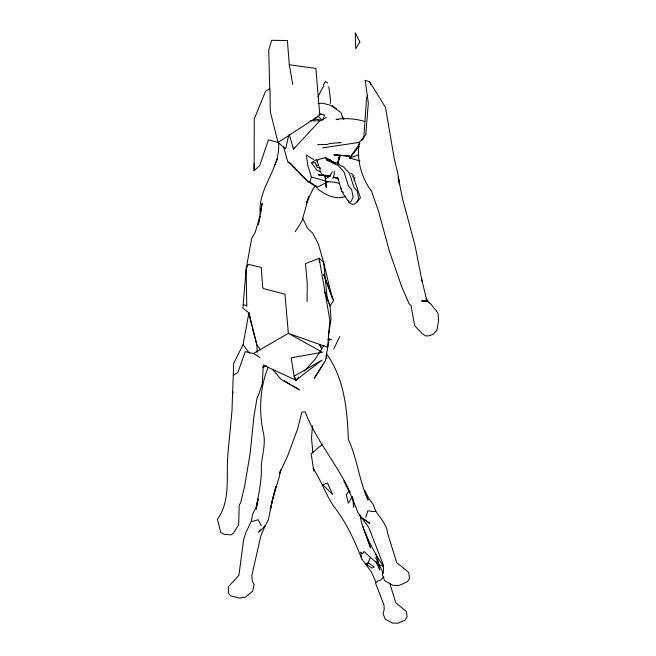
<?xml version="1.0" encoding="UTF-8"?>
<svg xmlns="http://www.w3.org/2000/svg" width="656" height="656" viewBox="0 0 656 656"><rect width="100%" height="100%" fill="white"/><g stroke="black" fill="none" stroke-linecap="round" stroke-linejoin="round"><path stroke-width="0.98" d="M260.35 214.381C256.914 188.354 281.358 168.133 278.464 142.131M307.09 301.588L307.287 283.548L305.475 263.614L319.169 258.284L323.638 262.457L331.969 297.217L333.633 300.473L330.058 305.999L331.034 319.201L328.303 336.372M323.662 87.092L323.687 84.345L325.565 81.516L327.59 83.066M288.779 135.07L285.647 148.846L278.037 142.5L268.435 139.818L259.653 165.689L254.126 170.609L254.2 163.451M232.79 392.099L232.609 393.985L233.692 363.26L243.081 344.687L248.919 312.871L242.884 308.172L246.131 269.091L251.584 238.62L255.053 232.609L260.055 216.324M232.642 391.55L231.994 410.763L228.124 451.582C225.533 474.173 231.552 499.659 217.398 519.347L220.81 532.508L224.565 534.386L231.01 534.853L233.315 533.41L238.669 524.833L239.235 505.079L240.727 502.586L244.713 485.793L250.19 453.075L253.97 415.945L257.095 397.741L258.333 395.642L262.302 383.498L263.302 365.105L295.987 380.209L321.883 360.201L294.126 376.232L295.881 380.226M328.697 176.087L322.244 174.529L319.939 171.396L320.112 168.067L319.201 166.788M363.801 137.768L366.573 97.769L367.795 95.145M312.518 425.81L311.51 437.659L312.805 452.656M426.064 301.047L426.966 301.071L430.213 303.392L437.987 313.002L438.602 320.218L436.937 330.321L433.173 334.199L429.368 335.749L425.646 335.954L422.316 333.715L414.674 325.778L411.066 305.622L409.016 303.564L401.792 286.951L389.484 251.478L378.446 210.953L371.517 191.232C361.267 177.571 356.347 159.293 359.373 142.377L365.786 134.792L368.303 103.09L365.146 80.27L369.779 81.967L385.474 107.338L394.199 158.367L398.028 174.455L399.578 184.795L398.233 177.251L402.595 198.981L415.076 245.574L422.243 282.219M354.896 177.341L354.101 180.687M260.498 214.356L262.105 203.294L258.251 224.754L260.137 216.3M329.32 338.201L325.417 360.775L314.273 378.364L322.793 364.777M272.453 499.733L268.329 520.077L265.122 525.874L260.768 536.091L251.83 575.591L252.175 580.527L254.093 584.84L252.617 591.195L245.524 597.099L239.309 598.116L230.486 595.771L228.313 592.778L228.427 586.71L238.94 575.205L243.622 539.486L245.779 532.746L251.363 521.167L252.527 514.32L255.832 507.875L258.152 498.896L256.234 509.212C258.021 494.927 262.146 481.061 261.244 466.547C262.072 454.641 266.352 443.251 263.04 431.263C258.841 409.967 259.907 387.548 268.14 367.319M315.815 117.424L315.454 119.384L316.938 119.203L320.702 120.278M339.013 157.907L337.881 162.811L339.578 155.39M337.774 164.271L339.644 155.316M280.784 469.647L279.12 477.412L272.666 498.847L275.979 486.35L270.223 509.769L272.445 499.839M339.136 157.62L337.619 164.533L339.037 158.03M280.186 471.32L279.735 473.214L287.927 455.174L297.75 428.557L301.858 412.116L305.212 411.837C316.159 441.053 337.537 464.259 350.132 492.558M317.102 161.942L317.955 159.613L325.622 157.686L331.059 160.097L331.92 161.532M313.781 159.605L306.311 154.996L307.844 165.607L311.37 176.989L309.78 182.565L316.889 187.239L328.131 181.761L334.462 182.122L339.242 183.418M365.72 517.313L367.868 510.827L373.92 511.623L375.765 511.122C380.095 517.969 386.876 524.538 387.557 533.041L396.667 562.627L408.704 572.36L409.524 578.379L407.335 581.733L399.184 585.431L393.026 585.398L384.637 580.708L382.325 574.64L383.53 570.064L383.366 565.095L368.762 527.399L358.061 512.828L352.813 499.314L344.006 480.807L347.311 487.137M368.475 563.02L374.24 566.923L372.009 568.112L365.228 563.619L368.114 562.979L367.163 565.283L370.369 557.313L363.883 551.458L362.571 553.828L360.636 552.073L361.718 558.945L371.132 571.54L376.208 582.659L377.815 580.945L380.324 580.281L383.981 576.755M322.867 119.982L324.564 114.972L320.013 114.029M338.627 160.351L340.267 155.554M327.295 299.341L323.638 262.457L318.414 244.114L312.83 233.347L307.402 228.099L302.654 218.243M332.756 178.53L334.216 174.545L334.248 171.003M274.306 166.083L277.652 158.49M313.847 119.843L314.683 118.055M333.806 348.803L339.808 336.544M337.643 177.145L341.628 191.085L344.064 194.988L349.23 202.63L352.379 204.369L354.724 203.901L356.757 202.294L358.652 198.62L357.118 190.806L353.937 187.362L349.312 172.954L343.482 166.829L339.923 165.197M318.021 96.53L322.695 87.543M289.378 134.89L293.478 149.109L294.437 147.354M295.216 231.732L301.99 220.974L308.861 196.513L306.352 203.073L313.256 188.354L315.257 186.296M323.998 345.384L315.249 359.062L304.245 371.148M332.379 171.856L329.484 176.341L325.655 178.817M359.808 143.451L349.541 158.055L359.98 160.933M362.087 140.204L363.227 138.58M356.757 202.294L360.431 197.85L352.748 174.906L351.05 173.274M359.324 146.296L349.541 158.055L358.078 155.078M349.279 490.959L346.319 494.509L348.328 503.226L352.493 496.576L353.707 507.178L353.445 500.553M298.742 377.192L295.987 380.209L294.126 376.232L291.149 357.799L322.473 352.288L288.468 333.379L327.656 347.262L329.829 320.177L319.169 258.284L319.275 262.121M293.478 149.109L319.825 120.876L326.335 117.399M261.531 529.4L258.653 532.221L265.122 525.874L263.687 527.285M321.998 444.735L311.165 453.845L313.83 471.049L313.716 468.154M352.838 176.784L354.019 175.824M311.444 162.721L316.528 159.457L318.718 165.738L316.118 165.107L315.528 162.819L311.444 162.721L317.332 170.765L319.939 171.396M233.339 375.265L237.89 372.411L245.213 351.649L253.388 353.494L259.997 357.528M253.388 353.494L288.345 333.387L284.975 294.167L263.499 288.607L262.703 287.344L261.268 267.394L248.198 264.36L246.131 269.091L246.779 306.172M262.794 367.59L266.254 365.646M383.424 566.251L377.315 557.108L375.683 557.715L383.366 573.139M345.351 196.505C335.774 200.236 325.007 194.684 317.529 188.739M333.83 162.762L335.815 162.311M339.185 142.836L341.03 142.532L329.796 143.533L326.811 144.525L317.742 144.615M359.373 142.377L322.719 147.854M318.021 103.476L322.711 103.189L330.788 105.386L340.981 112.529L343.154 118.834M319.029 114.333L321.711 114.193M299.923 390.082L281.104 379.389L272.527 369.344M310.665 120.688L319.825 120.876M349.295 155.98L334.043 154.939L349.295 155.98L336.618 155.16M327.828 339.398L331.813 339.701M330.575 176.136L318.447 174.906L327.459 176.185M338.676 119.671L336.036 119.376C345.671 117.916 355.56 118.695 364.892 121.491M251.363 521.167L252.921 521.397L258.095 519.7L261.285 525.735M307.369 181.794L310.616 182.565M320.112 168.067L317.504 167.428L316.118 165.107M243.384 304.737L246.607 305.573M311.37 176.989L328.131 181.761M337.848 178.284L333.264 176.866L338.832 179.383M383.03 566.144L378.856 564.668L370.369 557.313M326.59 159.203L339.726 164.369M312.379 183.688C302.572 179.063 296.791 168.879 288.689 162.016L297.168 170.47M332.813 161.942L335.478 163.164M311.247 183.467L316.405 186.255M254.126 170.609L254.257 118.925L265.573 91.225L269.731 88.749L268.722 50.086L271.584 40.311L287.377 40.541L289.312 64.764L315.88 68.421L319.8 115.308L278.037 142.5L270.329 111.75L269.969 89.044M284.294 380.857L290.37 384.449M292.109 385.474L298.185 389.057M332.231 105.518L336.43 108.863M341.21 188.092L341.628 191.085L342.965 192.167M341.628 191.085L343.088 192.462M298.578 171.88L306.524 179.908L304.802 178.161M317.742 115.882L321.891 120.105M313.027 468.302C321.063 480.126 325.556 494.337 333.74 506.26C346.081 522.012 354.552 540.364 361.718 558.945M260.768 349.886L257.004 345.351L252.306 327.844M321.26 346.917L319.365 344.523L321.735 348.894M315.93 186.025L316.889 187.239M243.081 344.687L249.428 353.371M343.851 119.351L342.161 116.875L342.973 118.474M426.195 298.332L429.155 302.998M326.171 353.371C344.457 378.463 347.147 409.442 348.352 439.389C357.331 458.782 359.144 480.594 368.049 500.151L364.621 490.253L368.951 498.708L373.174 504.562L375.765 511.122M375.421 553.59L377.315 557.108L379.783 570.162L375.814 561.192M348.426 200.785L349.23 202.63L351.255 201.007L353.149 197.333L351.632 189.494L348.467 186.058L343.875 171.618L338.07 165.492L326.565 160.203L325.622 157.686M377.315 557.108C370.214 543.447 362.26 530.548 359.964 514.755M362.817 526.284L370.525 547.858L365.195 532.287M324.531 291.682L330.058 305.999L325.729 293.921M375.445 582.831L384.022 605.144L384.17 609.637L383.104 613.68L385.146 619.108L392.534 623.102L397.954 623.2L405.129 620.035L407.064 616.878L406.351 611.458L395.748 602.733L389.795 583.315M333.633 300.473L323.67 274.274L331.969 297.217M369.779 81.967L370.624 84.632M283.408 146.444L287.976 162.376M326.196 355.527L326.934 358.504M421.414 277.988L426.539 299.497M251.781 325.893L248.919 312.871L257.004 345.351L257.168 352.395M289.312 64.764L292.748 84.526M328.812 86.633L330.485 99.441L330.255 103.484M359.841 41.918L355.691 48.798L355.265 32.8L359.841 41.918M327.541 483.185L322.613 484.579L332.543 494.468L327.541 483.185M422.308 301.022L421.636 301.079L426.966 301.071L422.308 301.022M326.237 187.452L325.105 175.988L326.237 187.452M369.746 523.267L362.038 518.051L369.746 523.267"/></g></svg>
